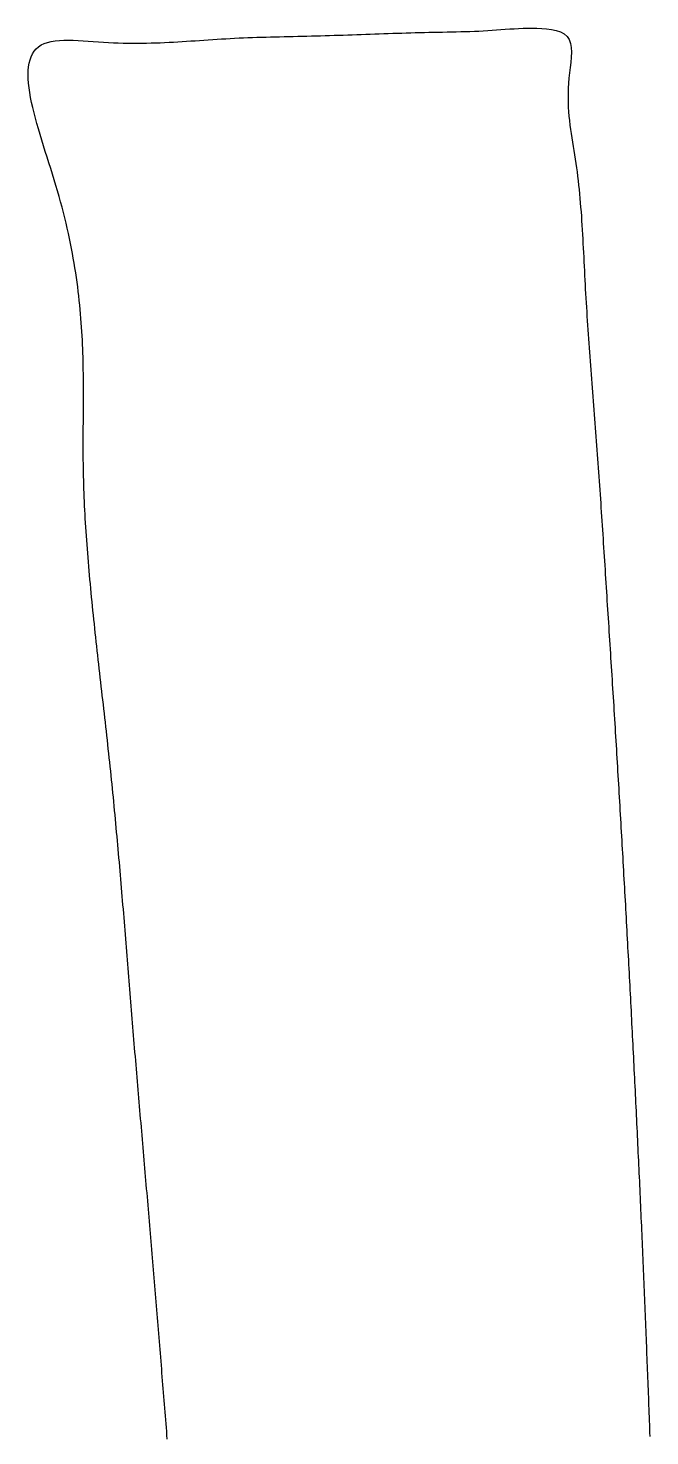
# Model space of a CAD drawing. Extents: x -49093 to 31248, y -90776 to -12497.
# Drawn here: x -30906 to -26824, y -21748 to -12497 of the extents above; entities that cross this region are included whole.
import ezdxf

# ---------------------------------------------------------------- set-up
doc = ezdxf.new("R2010")
doc.units = 0
doc.header["$MEASUREMENT"] = 0
doc.layers.get('0').update_dxf_attribs({"linetype": 'CONTINUOUS'})

msp = doc.modelspace()

# ---------------------------------------------------------------- linework, layer by layer
for p, q in [((-30754.1, -12584.8, 17025.3), (-30728.2, -12580.6, 17024.7)), ((-30728.2, -12580.6, 17024.7), (-30700.7, -12577.8, 17024.1)), ((-30700.7, -12577.8, 17024.1), (-30671.7, -12576.3, 17023.5)), ((-30671.7, -12576.3, 17023.5), (-30641.4, -12575.9, 17022.8)), ((-30641.4, -12575.9, 17022.8), (-30610.1, -12576.4, 17022.1)), ((-30610.1, -12576.4, 17022.1), (-30578, -12577.7, 17021.4)), ((-30578, -12577.7, 17021.4), (-30545.2, -12579.5, 17020.6)), ((-30545.2, -12579.5, 17020.6), (-30512, -12581.8, 17019.8)), ((-29865.5, -12583.3, 17005.2), (-29837, -12581.4, 17004.6)), ((-29837, -12581.4, 17004.6), (-29808.5, -12579.5, 17004)), ((-29808.5, -12579.5, 17004), (-29780, -12577.5, 17003.3)), ((-29780, -12577.5, 17003.3), (-29751.5, -12575.5, 17002.7)), ((-29751.5, -12575.5, 17002.7), (-29723, -12573.6, 17002.1)), ((-29723, -12573.6, 17002.1), (-29694.5, -12571.7, 17001.4)), ((-29694.5, -12571.7, 17001.4), (-29665.9, -12569.8, 17000.8)), ((-29665.9, -12569.8, 17000.8), (-29637.3, -12568, 17000.2)), ((-29637.3, -12568, 17000.2), (-29608.5, -12566.3, 16999.5)), ((-29608.5, -12566.3, 16999.5), (-29579.6, -12564.7, 16998.9)), ((-29579.6, -12564.7, 16998.9), (-29550.6, -12563.2, 16998.2)), ((-29550.6, -12563.2, 16998.2), (-29521.4, -12561.9, 16997.5)), ((-29521.4, -12561.9, 16997.5), (-29492.2, -12560.6, 16996.9)), ((-29492.2, -12560.6, 16996.9), (-29462.8, -12559.5, 16996.2)), ((-29462.8, -12559.5, 16996.2), (-29433.3, -12558.4, 16995.5)), ((-29433.3, -12558.4, 16995.5), (-29403.7, -12557.4, 16994.8)), ((-29403.7, -12557.4, 16994.8), (-29374, -12556.5, 16994.2)), ((-29374, -12556.5, 16994.2), (-29344.3, -12555.7, 16993.5)), ((-29344.3, -12555.7, 16993.5), (-29314.5, -12554.9, 16992.8)), ((-29314.5, -12554.9, 16992.8), (-29284.6, -12554.1, 16992.1)), ((-29284.6, -12554.1, 16992.1), (-29254.7, -12553.4, 16991.4)), ((-29254.7, -12553.4, 16991.4), (-29224.8, -12552.7, 16990.7)), ((-29224.8, -12552.7, 16990.7), (-29194.9, -12552, 16990)), ((-29194.9, -12552, 16990), (-29165, -12551.3, 16989.3)), ((-29165, -12551.3, 16989.3), (-29135.1, -12550.6, 16988.7)), ((-29135.1, -12550.6, 16988.7), (-29105.2, -12549.9, 16988)), ((-29105.2, -12549.9, 16988), (-29075.4, -12549.2, 16987.3)), ((-29075.4, -12549.2, 16987.3), (-29045.6, -12548.4, 16986.6)), ((-29045.6, -12548.4, 16986.6), (-29015.8, -12547.6, 16986)), ((-29015.8, -12547.6, 16986), (-28986, -12546.8, 16985.3)), ((-28986, -12546.8, 16985.3), (-28956.3, -12545.9, 16984.6)), ((-28956.3, -12545.9, 16984.6), (-28926.6, -12545, 16984)), ((-28926.6, -12545, 16984), (-28896.9, -12544.1, 16983.3)), ((-28896.9, -12544.1, 16983.3), (-28867.3, -12543.2, 16982.7)), ((-28867.3, -12543.2, 16982.7), (-28837.6, -12542.3, 16982)), ((-28837.6, -12542.3, 16982), (-28808, -12541.3, 16981.4)), ((-28808, -12541.3, 16981.4), (-28778.4, -12540.4, 16980.8)), ((-28778.4, -12540.4, 16980.8), (-28748.8, -12539.4, 16980.2)), ((-28748.8, -12539.4, 16980.2), (-28719.2, -12538.4, 16979.5)), ((-28719.2, -12538.4, 16979.5), (-28689.7, -12537.4, 16978.9)), ((-28689.7, -12537.4, 16978.9), (-28660.1, -12536.4, 16978.3)), ((-28660.1, -12536.4, 16978.3), (-28630.5, -12535.3, 16977.7)), ((-28630.5, -12535.3, 16977.7), (-28601, -12534.3, 16977.1)), ((-28601, -12534.3, 16977.1), (-28571.4, -12533.3, 16976.6)), ((-28571.4, -12533.3, 16976.6), (-28541.8, -12532.2, 16976)), ((-28541.8, -12532.2, 16976), (-28512.2, -12531.2, 16975.4)), ((-28512.2, -12531.2, 16975.4), (-28482.6, -12530.2, 16974.8)), ((-28482.6, -12530.2, 16974.8), (-28453, -12529.2, 16974.3)), ((-28453, -12529.2, 16974.3), (-28423.4, -12528.3, 16973.7)), ((-28423.4, -12528.3, 16973.7), (-28393.7, -12527.4, 16973.1)), ((-28393.7, -12527.4, 16973.1), (-28364, -12526.5, 16972.6)), ((-28364, -12526.5, 16972.6), (-28334.3, -12525.7, 16972)), ((-28334.3, -12525.7, 16972), (-28304.5, -12524.9, 16971.4)), ((-28304.5, -12524.9, 16971.4), (-28274.6, -12524.2, 16970.8)), ((-28274.6, -12524.2, 16970.8), (-28244.8, -12523.6, 16970.2)), ((-28244.8, -12523.6, 16970.2), (-28214.9, -12523.1, 16969.6)), ((-28214.9, -12523.1, 16969.6), (-28184.9, -12522.5, 16969)), ((-28184.9, -12522.5, 16969), (-28155, -12522, 16968.4)), ((-28155, -12522, 16968.4), (-28125.1, -12521.4, 16967.7)), ((-28125.1, -12521.4, 16967.7), (-28095.2, -12520.8, 16967.1)), ((-28095.2, -12520.8, 16967.1), (-28065.4, -12520.1, 16966.4)), ((-28065.4, -12520.1, 16966.4), (-28035.6, -12519.3, 16965.8)), ((-28035.6, -12519.3, 16965.8), (-28005.9, -12518.4, 16965.1)), ((-28005.9, -12518.4, 16965.1), (-27976.4, -12517.4, 16964.4)), ((-27976.4, -12517.4, 16964.4), (-27946.9, -12516.2, 16963.6)), ((-27946.9, -12516.2, 16963.6), (-27917.6, -12514.8, 16962.9)), ((-27917.6, -12514.8, 16962.9), (-27888.4, -12513.2, 16962.1)), ((-27888.4, -12513.2, 16962.1), (-27859.4, -12511.4, 16961.4)), ((-27859.4, -12511.4, 16961.4), (-27830.6, -12509.3, 16960.6)), ((-27830.6, -12509.3, 16960.6), (-27801.9, -12507.1, 16959.7)), ((-27801.9, -12507.1, 16959.7), (-27773.2, -12504.9, 16958.9)), ((-27773.2, -12504.9, 16958.9), (-27744.4, -12502.7, 16958)), ((-27744.4, -12502.7, 16958), (-27715.5, -12500.7, 16957.1)), ((-27715.5, -12500.7, 16957.1), (-27686.3, -12499.1, 16956.2)), ((-27686.3, -12499.1, 16956.2), (-27656.9, -12497.9, 16955.3)), ((-27656.9, -12497.9, 16955.3), (-27627.1, -12497.2, 16954.3)), ((-27627.1, -12497.2, 16954.3), (-27596.8, -12497.2, 16953.3)), ((-27596.8, -12497.2, 16953.3), (-27565.9, -12498, 16952.2)), ((-27565.9, -12498, 16952.2), (-27534.4, -12499.6, 16951.2)), ((-27534.4, -12499.6, 16951.2), (-27502.3, -12502.3, 16950.1)), ((-27502.3, -12502.3, 16950.1), (-27470, -12506.3, 16949)), ((-27470, -12506.3, 16949), (-27439, -12512.5, 16947.9)), ((-27439, -12512.5, 16947.9), (-27410.7, -12521.6, 16946.9)), ((-27410.7, -12521.6, 16946.9), (-27386.4, -12534.2, 16946.1)), ((-27386.4, -12534.2, 16946.1), (-27367.4, -12551.1, 16945.5)), ((-27367.4, -12551.1, 16945.5), (-27354, -12572.2, 16945.2)), ((-27354, -12572.2, 16945.2), (-27345.4, -12597.1, 16945)), ((-30886.2, -12684.8, 17026.9), (-30877, -12665.8, 17027)), ((-30877, -12665.8, 17027), (-30865.9, -12648.6, 17027)), ((-30865.9, -12648.6, 17027), (-30852.7, -12633.1, 17026.9)), ((-30852.7, -12633.1, 17026.9), (-30837.5, -12619.5, 17026.7)), ((-30837.5, -12619.5, 17026.7), (-30820, -12607.9, 17026.5)), ((-30820, -12607.9, 17026.5), (-30800.2, -12598.3, 17026.1)), ((-30800.2, -12598.3, 17026.1), (-30778.2, -12590.6, 17025.7)), ((-30778.2, -12590.6, 17025.7), (-30754.1, -12584.8, 17025.3)), ((-30512, -12581.8, 17019.8), (-30478.5, -12584.2, 17019)), ((-30478.5, -12584.2, 17019), (-30445, -12586.7, 17018.2)), ((-30445, -12586.7, 17018.2), (-30411.6, -12589, 17017.5)), ((-30411.6, -12589, 17017.5), (-30378.6, -12591, 17016.7)), ((-30378.6, -12591, 17016.7), (-30346, -12592.7, 17015.9)), ((-30346, -12592.7, 17015.9), (-30313.9, -12594, 17015.2)), ((-30313.9, -12594, 17015.2), (-30282.1, -12595, 17014.5)), ((-30282.1, -12595, 17014.5), (-30250.6, -12595.6, 17013.7)), ((-30250.6, -12595.6, 17013.7), (-30219.5, -12595.9, 17013)), ((-30219.5, -12595.9, 17013), (-30188.8, -12596, 17012.3)), ((-30188.8, -12596, 17012.3), (-30158.3, -12595.8, 17011.7)), ((-30158.3, -12595.8, 17011.7), (-30128.1, -12595.3, 17011)), ((-30128.1, -12595.3, 17011), (-30098.2, -12594.7, 17010.3)), ((-30098.2, -12594.7, 17010.3), (-30068.5, -12593.8, 17009.7)), ((-30068.5, -12593.8, 17009.7), (-30039, -12592.7, 17009)), ((-30039, -12592.7, 17009), (-30009.8, -12591.4, 17008.4)), ((-30009.8, -12591.4, 17008.4), (-29980.7, -12590, 17007.7)), ((-29980.7, -12590, 17007.7), (-29951.7, -12588.5, 17007.1)), ((-29951.7, -12588.5, 17007.1), (-29922.9, -12586.9, 17006.5)), ((-29922.9, -12586.9, 17006.5), (-29894.2, -12585.1, 17005.8)), ((-29894.2, -12585.1, 17005.8), (-29865.5, -12583.3, 17005.2)), ((-27345.4, -12597.1, 16945), (-27340.9, -12625.1, 16944.9)), ((-27339.7, -12655.7, 16945), (-27341, -12688.1, 16945.1)), ((-27340.9, -12625.1, 16944.9), (-27339.7, -12655.7, 16945)), ((-30905, -12776.3, 17025.9), (-30902.8, -12751.3, 17026.3)), ((-30902.8, -12751.3, 17026.3), (-30899, -12727.6, 17026.6)), ((-30899, -12727.6, 17026.6), (-30893.4, -12705.4, 17026.8)), ((-30893.4, -12705.4, 17026.8), (-30886.2, -12684.8, 17026.9)), ((-27348.1, -12756.5, 16945.4), (-27352.3, -12791.2, 16945.4)), ((-27344, -12721.9, 16945.3), (-27348.1, -12756.5, 16945.4)), ((-27341, -12688.1, 16945.1), (-27344, -12721.9, 16945.3)), ((-30905.7, -12802.8, 17025.5), (-30905, -12776.3, 17025.9)), ((-30905, -12830.4, 17025), (-30905.7, -12802.8, 17025.5)), ((-30902.9, -12859.3, 17024.5), (-30905, -12830.4, 17025)), ((-27358.6, -12858.9, 16945.3), (-27360.4, -12891.7, 16945)), ((-27355.9, -12825.4, 16945.4), (-27358.6, -12858.9, 16945.3)), ((-27352.3, -12791.2, 16945.4), (-27355.9, -12825.4, 16945.4)), ((-30899.6, -12889.3, 17023.9), (-30902.9, -12859.3, 17024.5)), ((-30895.1, -12920.2, 17023.2), (-30899.6, -12889.3, 17023.9)), ((-30889.5, -12952.2, 17022.4), (-30895.1, -12920.2, 17023.2)), ((-27361.3, -12923.8, 16944.7), (-27361.4, -12955.3, 16944.2)), ((-27360.4, -12891.7, 16945), (-27361.3, -12923.8, 16944.7)), ((-30882.9, -12985, 17021.6), (-30889.5, -12952.2, 17022.4)), ((-30875.4, -13018.6, 17020.7), (-30882.9, -12985, 17021.6)), ((-30867.1, -13053, 17019.8), (-30875.4, -13018.6, 17020.7)), ((-27361.4, -12955.3, 16944.2), (-27360.8, -12986.2, 16943.6)), ((-27360.8, -12986.2, 16943.6), (-27359.5, -13016.5, 16943)), ((-27359.5, -13016.5, 16943), (-27357.6, -13046.4, 16942.2)), ((-30858.1, -13088, 17018.8), (-30867.1, -13053, 17019.8)), ((-30848.4, -13123.5, 17017.7), (-30858.1, -13088, 17018.8)), ((-30838.1, -13159.6, 17016.6), (-30848.4, -13123.5, 17017.7)), ((-27357.6, -13046.4, 16942.2), (-27355.1, -13075.9, 16941.4)), ((-27355.1, -13075.9, 16941.4), (-27352.2, -13105, 16940.5)), ((-27352.2, -13105, 16940.5), (-27348.8, -13133.8, 16939.4)), ((-27348.8, -13133.8, 16939.4), (-27345.1, -13162.3, 16938.4)), ((-30827.4, -13196.1, 17015.4), (-30838.1, -13159.6, 17016.6)), ((-30816.3, -13232.9, 17014.2), (-30827.4, -13196.1, 17015.4)), ((-27345.1, -13162.3, 16938.4), (-27341.1, -13190.5, 16937.2)), ((-27341.1, -13190.5, 16937.2), (-27336.8, -13218.6, 16936)), ((-27336.8, -13218.6, 16936), (-27332.4, -13246.5, 16934.7)), ((-30804.8, -13270, 17012.9), (-30816.3, -13232.9, 17014.2)), ((-30793.2, -13307.3, 17011.6), (-30804.8, -13270, 17012.9)), ((-30781.4, -13344.7, 17010.2), (-30793.2, -13307.3, 17011.6)), ((-27332.4, -13246.5, 16934.7), (-27327.9, -13274.4, 16933.3)), ((-27327.9, -13274.4, 16933.3), (-27323.4, -13302.2, 16931.9)), ((-27323.4, -13302.2, 16931.9), (-27318.8, -13330, 16930.4)), ((-30769.6, -13382.1, 17008.7), (-30781.4, -13344.7, 17010.2)), ((-30757.8, -13419.5, 17007.2), (-30769.6, -13382.1, 17008.7)), ((-27318.8, -13330, 16930.4), (-27314.4, -13357.9, 16928.9)), ((-27314.4, -13357.9, 16928.9), (-27310.1, -13385.9, 16927.3)), ((-27310.1, -13385.9, 16927.3), (-27306.1, -13414.1, 16925.7)), ((-27306.1, -13414.1, 16925.7), (-27302.2, -13442.4, 16924)), ((-30746.2, -13456.7, 17005.7), (-30757.8, -13419.5, 17007.2)), ((-30734.8, -13493.8, 17004.1), (-30746.2, -13456.7, 17005.7)), ((-30723.7, -13530.6, 17002.5), (-30734.8, -13493.8, 17004.1)), ((-27302.2, -13442.4, 16924), (-27298.6, -13470.9, 16922.3)), ((-27298.6, -13470.9, 16922.3), (-27295.2, -13499.6, 16920.6)), ((-27295.2, -13499.6, 16920.6), (-27292, -13528.4, 16918.8)), ((-30713, -13567.1, 17000.8), (-30723.7, -13530.6, 17002.5)), ((-30702.7, -13603.1, 16999), (-30713, -13567.1, 17000.8)), ((-27292, -13528.4, 16918.8), (-27289, -13557.3, 16917)), ((-27289, -13557.3, 16917), (-27286.1, -13586.4, 16915.1)), ((-27286.1, -13586.4, 16915.1), (-27283.4, -13615.6, 16913.2)), ((-30692.8, -13638.9, 16997.2), (-30702.7, -13603.1, 16999)), ((-30683.3, -13674.2, 16995.4), (-30692.8, -13638.9, 16997.2)), ((-30674.3, -13709.2, 16993.5), (-30683.3, -13674.2, 16995.4)), ((-27283.4, -13615.6, 16913.2), (-27280.9, -13644.9, 16911.2)), ((-27280.9, -13644.9, 16911.2), (-27278.5, -13674.3, 16909.2)), ((-27278.5, -13674.3, 16909.2), (-27276.2, -13703.8, 16907.2)), ((-30665.6, -13743.9, 16991.6), (-30674.3, -13709.2, 16993.5)), ((-30657.3, -13778.2, 16989.6), (-30665.6, -13743.9, 16991.6)), ((-30649.4, -13812.2, 16987.6), (-30657.3, -13778.2, 16989.6)), ((-27276.2, -13703.8, 16907.2), (-27274.1, -13733.4, 16905.1)), ((-27274.1, -13733.4, 16905.1), (-27272.1, -13763, 16902.9)), ((-27272.1, -13763, 16902.9), (-27270.1, -13792.8, 16900.8)), ((-30641.8, -13845.9, 16985.6), (-30649.4, -13812.2, 16987.6)), ((-30634.7, -13879.2, 16983.4), (-30641.8, -13845.9, 16985.6)), ((-27270.1, -13792.8, 16900.8), (-27268.3, -13822.6, 16898.5)), ((-27268.3, -13822.6, 16898.5), (-27266.5, -13852.4, 16896.3)), ((-27266.5, -13852.4, 16896.3), (-27264.9, -13882.3, 16893.9)), ((-30627.8, -13912.2, 16981.3), (-30634.7, -13879.2, 16983.4)), ((-30621.3, -13945, 16979.1), (-30627.8, -13912.2, 16981.3)), ((-30615.1, -13977.4, 16976.8), (-30621.3, -13945, 16979.1)), ((-27264.9, -13882.3, 16893.9), (-27263.2, -13912.3, 16891.6)), ((-27263.2, -13912.3, 16891.6), (-27261.7, -13942.3, 16889.2)), ((-27261.7, -13942.3, 16889.2), (-27260.1, -13972.3, 16886.7)), ((-30609.3, -14009.6, 16974.5), (-30615.1, -13977.4, 16976.8)), ((-30603.8, -14041.4, 16972.2), (-30609.3, -14009.6, 16974.5)), ((-30598.5, -14073, 16969.8), (-30603.8, -14041.4, 16972.2)), ((-27260.1, -13972.3, 16886.7), (-27258.6, -14002.3, 16884.2)), ((-27258.6, -14002.3, 16884.2), (-27257.1, -14032.3, 16881.6)), ((-27257.1, -14032.3, 16881.6), (-27255.6, -14062.3, 16879)), ((-30593.6, -14104.4, 16967.4), (-30598.5, -14073, 16969.8)), ((-30589, -14135.5, 16964.9), (-30593.6, -14104.4, 16967.4)), ((-30584.6, -14166.3, 16962.4), (-30589, -14135.5, 16964.9)), ((-27255.6, -14062.3, 16879), (-27254.1, -14092.3, 16876.4)), ((-27254.1, -14092.3, 16876.4), (-27252.6, -14122.3, 16873.7)), ((-27252.6, -14122.3, 16873.7), (-27251.1, -14152.3, 16871)), ((-27251.1, -14152.3, 16871), (-27249.5, -14182.2, 16868.2)), ((-30580.6, -14196.9, 16959.8), (-30584.6, -14166.3, 16962.4)), ((-30576.8, -14227.2, 16957.1), (-30580.6, -14196.9, 16959.8)), ((-30573.2, -14257.4, 16954.5), (-30576.8, -14227.2, 16957.1)), ((-27249.5, -14182.2, 16868.2), (-27247.9, -14212.1, 16865.3)), ((-27247.9, -14212.1, 16865.3), (-27246.2, -14242, 16862.4)), ((-27246.2, -14242, 16862.4), (-27244.5, -14271.8, 16859.5)), ((-30569.9, -14287.3, 16951.8), (-30573.2, -14257.4, 16954.5)), ((-30566.8, -14317, 16949), (-30569.9, -14287.3, 16951.8)), ((-30564, -14346.4, 16946.2), (-30566.8, -14317, 16949)), ((-27244.5, -14271.8, 16859.5), (-27242.7, -14301.5, 16856.5)), ((-27242.7, -14301.5, 16856.5), (-27240.9, -14331.2, 16853.5)), ((-27240.9, -14331.2, 16853.5), (-27239, -14360.9, 16850.4)), ((-30561.4, -14375.7, 16943.3), (-30564, -14346.4, 16946.2)), ((-30559, -14404.8, 16940.4), (-30561.4, -14375.7, 16943.3)), ((-30556.8, -14433.7, 16937.5), (-30559, -14404.8, 16940.4)), ((-27239, -14360.9, 16850.4), (-27237.1, -14390.5, 16847.3)), ((-27237.1, -14390.5, 16847.3), (-27235.2, -14420.1, 16844.1)), ((-27235.2, -14420.1, 16844.1), (-27233.2, -14449.7, 16840.9)), ((-30554.8, -14462.5, 16934.5), (-30556.8, -14433.7, 16937.5)), ((-30552.9, -14491.1, 16931.4), (-30554.8, -14462.5, 16934.5)), ((-30551.3, -14519.5, 16928.3), (-30552.9, -14491.1, 16931.4)), ((-30549.9, -14547.7, 16925.2), (-30551.3, -14519.5, 16928.3)), ((-27233.2, -14449.7, 16840.9), (-27231.2, -14479.2, 16837.6)), ((-27231.2, -14479.2, 16837.6), (-27229.1, -14508.7, 16834.3)), ((-27229.1, -14508.7, 16834.3), (-27227, -14538.2, 16830.9)), ((-30548.6, -14575.8, 16922), (-30549.9, -14547.7, 16925.2)), ((-30547.4, -14603.8, 16918.7), (-30548.6, -14575.8, 16922)), ((-30546.4, -14631.6, 16915.4), (-30547.4, -14603.8, 16918.7)), ((-27227, -14538.2, 16830.9), (-27224.9, -14567.6, 16827.5)), ((-27224.9, -14567.6, 16827.5), (-27222.8, -14597, 16824.1)), ((-27222.8, -14597, 16824.1), (-27220.6, -14626.4, 16820.6)), ((-30545.5, -14659.3, 16912.1), (-30546.4, -14631.6, 16915.4)), ((-30544.8, -14686.9, 16908.7), (-30545.5, -14659.3, 16912.1)), ((-30544.2, -14714.4, 16905.3), (-30544.8, -14686.9, 16908.7)), ((-27220.6, -14626.4, 16820.6), (-27218.4, -14655.7, 16817)), ((-27218.4, -14655.7, 16817), (-27216.2, -14685, 16813.4)), ((-27216.2, -14685, 16813.4), (-27214, -14714.3, 16809.7)), ((-30543.7, -14741.8, 16901.8), (-30544.2, -14714.4, 16905.3)), ((-30543.3, -14769.1, 16898.3), (-30543.7, -14741.8, 16901.8)), ((-30543, -14796.3, 16894.7), (-30543.3, -14769.1, 16898.3)), ((-30542.8, -14823.4, 16891.1), (-30543, -14796.3, 16894.7)), ((-27214, -14714.3, 16809.7), (-27211.8, -14743.6, 16806)), ((-27211.8, -14743.6, 16806), (-27209.5, -14772.9, 16802.3)), ((-27209.5, -14772.9, 16802.3), (-27207.2, -14802.1, 16798.5)), ((-30542.6, -14850.5, 16887.5), (-30542.8, -14823.4, 16891.1)), ((-30542.6, -14877.5, 16883.7), (-30542.6, -14850.5, 16887.5)), ((-30542.6, -14904.4, 16880), (-30542.6, -14877.5, 16883.7)), ((-27207.2, -14802.1, 16798.5), (-27205, -14831.4, 16794.6)), ((-27205, -14831.4, 16794.6), (-27202.7, -14860.6, 16790.7)), ((-27202.7, -14860.6, 16790.7), (-27200.4, -14889.8, 16786.8)), ((-27200.4, -14889.8, 16786.8), (-27198.1, -14919, 16782.8)), ((-30543, -15011.7, 16864.5), (-30542.8, -14984.9, 16868.4)), ((-30542.8, -14984.9, 16868.4), (-30542.7, -14958.1, 16872.3)), ((-30542.7, -14958.1, 16872.3), (-30542.6, -14931.3, 16876.2)), ((-30542.6, -14931.3, 16876.2), (-30542.6, -14904.4, 16880)), ((-27198.1, -14919, 16782.8), (-27195.9, -14948.2, 16778.7)), ((-27195.9, -14948.2, 16778.7), (-27193.6, -14977.4, 16774.6)), ((-27193.6, -14977.4, 16774.6), (-27191.3, -15006.5, 16770.5)), ((-30543.5, -15091.9, 16852.3), (-30543.3, -15065.2, 16856.4)), ((-30543.3, -15065.2, 16856.4), (-30543.1, -15038.4, 16860.5)), ((-30543.1, -15038.4, 16860.5), (-30543, -15011.7, 16864.5)), ((-27191.3, -15006.5, 16770.5), (-27189, -15035.7, 16766.3)), ((-27189, -15035.7, 16766.3), (-27186.8, -15064.9, 16762.1)), ((-27186.8, -15064.9, 16762.1), (-27184.5, -15094, 16757.8)), ((-30544, -15172.1, 16839.8), (-30543.8, -15145.4, 16844)), ((-30543.8, -15145.4, 16844), (-30543.7, -15118.6, 16848.2)), ((-30543.7, -15118.6, 16848.2), (-30543.5, -15091.9, 16852.3)), ((-27184.5, -15094, 16757.8), (-27182.3, -15123.2, 16753.4)), ((-27182.3, -15123.2, 16753.4), (-27180.1, -15152.3, 16749)), ((-27180.1, -15152.3, 16749), (-27177.9, -15181.5, 16744.6)), ((-30544.1, -15198.9, 16835.5), (-30544, -15172.1, 16839.8)), ((-30544.1, -15225.7, 16831.2), (-30544.1, -15198.9, 16835.5)), ((-30544.1, -15252.6, 16826.8), (-30544.1, -15225.7, 16831.2)), ((-30544.1, -15279.5, 16822.3), (-30544.1, -15252.6, 16826.8)), ((-27177.9, -15181.5, 16744.6), (-27175.7, -15210.7, 16740.1)), ((-27175.7, -15210.7, 16740.1), (-27173.6, -15239.9, 16735.6)), ((-27173.6, -15239.9, 16735.6), (-27171.4, -15269, 16731)), ((-30544, -15306.4, 16817.9), (-30544.1, -15279.5, 16822.3)), ((-30543.8, -15333.4, 16813.3), (-30544, -15306.4, 16817.9)), ((-30543.5, -15360.5, 16808.8), (-30543.8, -15333.4, 16813.3)), ((-27171.4, -15269, 16731), (-27169.3, -15298.2, 16726.4)), ((-27169.3, -15298.2, 16726.4), (-27167.2, -15327.4, 16721.7)), ((-27167.2, -15327.4, 16721.7), (-27165.1, -15356.6, 16717)), ((-27165.1, -15356.6, 16717), (-27163.1, -15385.8, 16712.2)), ((-30543.1, -15387.7, 16804.2), (-30543.5, -15360.5, 16808.8)), ((-30542.7, -15414.9, 16799.5), (-30543.1, -15387.7, 16804.2)), ((-30542.1, -15442.2, 16794.8), (-30542.7, -15414.9, 16799.5)), ((-30541.4, -15469.7, 16790), (-30542.1, -15442.2, 16794.8)), ((-27163.1, -15385.8, 16712.2), (-27161, -15415, 16707.4)), ((-27161, -15415, 16707.4), (-27159, -15444.2, 16702.5)), ((-27159, -15444.2, 16702.5), (-27157, -15473.3, 16697.6)), ((-30540.6, -15497.2, 16785.2), (-30541.4, -15469.7, 16790)), ((-30539.7, -15524.8, 16780.3), (-30540.6, -15497.2, 16785.2)), ((-30538.7, -15552.5, 16775.4), (-30539.7, -15524.8, 16780.3)), ((-27157, -15473.3, 16697.6), (-27154.9, -15502.5, 16692.6)), ((-27154.9, -15502.5, 16692.6), (-27153, -15531.7, 16687.6)), ((-27153, -15531.7, 16687.6), (-27151, -15560.9, 16682.5)), ((-30537.6, -15580.2, 16770.5), (-30538.7, -15552.5, 16775.4)), ((-30536.4, -15608.1, 16765.5), (-30537.6, -15580.2, 16770.5)), ((-30535.1, -15636, 16760.4), (-30536.4, -15608.1, 16765.5)), ((-27151, -15560.9, 16682.5), (-27149, -15590.1, 16677.4)), ((-27149, -15590.1, 16677.4), (-27147.1, -15619.3, 16672.3)), ((-27147.1, -15619.3, 16672.3), (-27145.1, -15648.4, 16667.1)), ((-30533.7, -15664, 16755.3), (-30535.1, -15636, 16760.4)), ((-30532.2, -15692.1, 16750.2), (-30533.7, -15664, 16755.3)), ((-30530.6, -15720.2, 16745), (-30532.2, -15692.1, 16750.2)), ((-30528.9, -15748.5, 16739.7), (-30530.6, -15720.2, 16745)), ((-27145.1, -15648.4, 16667.1), (-27143.2, -15677.6, 16661.8)), ((-27143.2, -15677.6, 16661.8), (-27141.2, -15706.8, 16656.5)), ((-27141.2, -15706.8, 16656.5), (-27139.3, -15735.9, 16651.1)), ((-30527.2, -15776.8, 16734.4), (-30528.9, -15748.5, 16739.7)), ((-30525.3, -15805.1, 16729.1), (-30527.2, -15776.8, 16734.4)), ((-30523.4, -15833.5, 16723.7), (-30525.3, -15805.1, 16729.1)), ((-27139.3, -15735.9, 16651.1), (-27137.4, -15765.1, 16645.7)), ((-27137.4, -15765.1, 16645.7), (-27135.5, -15794.2, 16640.3)), ((-27135.5, -15794.2, 16640.3), (-27133.6, -15823.4, 16634.8)), ((-30521.4, -15862, 16718.3), (-30523.4, -15833.5, 16723.7)), ((-30519.3, -15890.6, 16712.8), (-30521.4, -15862, 16718.3)), ((-30517.2, -15919.2, 16707.2), (-30519.3, -15890.6, 16712.8)), ((-27133.6, -15823.4, 16634.8), (-27131.7, -15852.5, 16629.2)), ((-27131.7, -15852.5, 16629.2), (-27129.9, -15881.7, 16623.6)), ((-27129.9, -15881.7, 16623.6), (-27128, -15910.8, 16618)), ((-27128, -15910.8, 16618), (-27126.1, -15939.9, 16612.3)), ((-30515, -15947.8, 16701.7), (-30517.2, -15919.2, 16707.2)), ((-30512.7, -15976.6, 16696), (-30515, -15947.8, 16701.7)), ((-30510.3, -16005.3, 16690.4), (-30512.7, -15976.6, 16696)), ((-27126.1, -15939.9, 16612.3), (-27124.3, -15969, 16606.6)), ((-27124.3, -15969, 16606.6), (-27122.4, -15998.1, 16600.8)), ((-27122.4, -15998.1, 16600.8), (-27120.5, -16027.2, 16595)), ((-30507.9, -16034.2, 16684.6), (-30510.3, -16005.3, 16690.4)), ((-30505.4, -16063, 16678.9), (-30507.9, -16034.2, 16684.6)), ((-30502.8, -16092, 16673), (-30505.4, -16063, 16678.9)), ((-30500.2, -16120.9, 16667.2), (-30502.8, -16092, 16673)), ((-27120.5, -16027.2, 16595), (-27118.7, -16056.2, 16589.1)), ((-27118.7, -16056.2, 16589.1), (-27116.8, -16085.3, 16583.2)), ((-27116.8, -16085.3, 16583.2), (-27115, -16114.4, 16577.2)), ((-30497.6, -16149.9, 16661.3), (-30500.2, -16120.9, 16667.2)), ((-30494.8, -16179, 16655.3), (-30497.6, -16149.9, 16661.3)), ((-30492.1, -16208, 16649.3), (-30494.8, -16179, 16655.3)), ((-27115, -16114.4, 16577.2), (-27113.1, -16143.4, 16571.2)), ((-27113.1, -16143.4, 16571.2), (-27111.2, -16172.4, 16565.1)), ((-27111.2, -16172.4, 16565.1), (-27109.4, -16201.4, 16559)), ((-30489.2, -16237.2, 16643.2), (-30492.1, -16208, 16649.3)), ((-30486.4, -16266.3, 16637.1), (-30489.2, -16237.2, 16643.2)), ((-30483.4, -16295.5, 16631), (-30486.4, -16266.3, 16637.1)), ((-27109.4, -16201.4, 16559), (-27107.5, -16230.4, 16552.8)), ((-27107.5, -16230.4, 16552.8), (-27105.7, -16259.4, 16546.6)), ((-27105.7, -16259.4, 16546.6), (-27103.8, -16288.4, 16540.3)), ((-30480.5, -16324.7, 16624.8), (-30483.4, -16295.5, 16631)), ((-30477.5, -16354, 16618.5), (-30480.5, -16324.7, 16624.8)), ((-30474.4, -16383.2, 16612.2), (-30477.5, -16354, 16618.5)), ((-27103.8, -16288.4, 16540.3), (-27102, -16317.3, 16534)), ((-27102, -16317.3, 16534), (-27100.1, -16346.3, 16527.7)), ((-27100.1, -16346.3, 16527.7), (-27098.3, -16375.2, 16521.3)), ((-30471.4, -16412.5, 16605.9), (-30474.4, -16383.2, 16612.2)), ((-30468.2, -16441.8, 16599.5), (-30471.4, -16412.5, 16605.9)), ((-30465.1, -16471.2, 16593), (-30468.2, -16441.8, 16599.5)), ((-27098.3, -16375.2, 16521.3), (-27096.4, -16404.1, 16514.8)), ((-27096.4, -16404.1, 16514.8), (-27094.6, -16433.1, 16508.3)), ((-27094.6, -16433.1, 16508.3), (-27092.7, -16462, 16501.8)), ((-27092.7, -16462, 16501.8), (-27090.9, -16490.8, 16495.2)), ((-30461.9, -16500.5, 16586.6), (-30465.1, -16471.2, 16593)), ((-30458.7, -16529.9, 16580), (-30461.9, -16500.5, 16586.6)), ((-30455.5, -16559.3, 16573.4), (-30458.7, -16529.9, 16580)), ((-30452.2, -16588.7, 16566.8), (-30455.5, -16559.3, 16573.4)), ((-27090.9, -16490.8, 16495.2), (-27089, -16519.7, 16488.6)), ((-27089, -16519.7, 16488.6), (-27087.2, -16548.6, 16481.9)), ((-27087.2, -16548.6, 16481.9), (-27085.4, -16577.4, 16475.2)), ((-30449, -16618.1, 16560.1), (-30452.2, -16588.7, 16566.8)), ((-30445.7, -16647.5, 16553.4), (-30449, -16618.1, 16560.1)), ((-30442.4, -16676.9, 16546.6), (-30445.7, -16647.5, 16553.4)), ((-27085.4, -16577.4, 16475.2), (-27083.5, -16606.3, 16468.4)), ((-27083.5, -16606.3, 16468.4), (-27081.7, -16635.1, 16461.6)), ((-27081.7, -16635.1, 16461.6), (-27079.9, -16663.9, 16454.7)), ((-30439.1, -16706.3, 16539.8), (-30442.4, -16676.9, 16546.6)), ((-30435.7, -16735.7, 16532.9), (-30439.1, -16706.3, 16539.8)), ((-30432.4, -16765.2, 16526), (-30435.7, -16735.7, 16532.9)), ((-27079.9, -16663.9, 16454.7), (-27078.1, -16692.7, 16447.8)), ((-27078.1, -16692.7, 16447.8), (-27076.2, -16721.5, 16440.8)), ((-27076.2, -16721.5, 16440.8), (-27074.4, -16750.3, 16433.8)), ((-30429, -16794.6, 16519), (-30432.4, -16765.2, 16526)), ((-30425.7, -16824, 16512), (-30429, -16794.6, 16519)), ((-30422.3, -16853.4, 16505), (-30425.7, -16824, 16512)), ((-27074.4, -16750.3, 16433.8), (-27072.6, -16779, 16426.7)), ((-27072.6, -16779, 16426.7), (-27070.8, -16807.8, 16419.6)), ((-27070.8, -16807.8, 16419.6), (-27069, -16836.5, 16412.5)), ((-27069, -16836.5, 16412.5), (-27067.2, -16865.3, 16405.3)), ((-30419, -16882.8, 16497.9), (-30422.3, -16853.4, 16505)), ((-30415.6, -16912.2, 16490.7), (-30419, -16882.8, 16497.9)), ((-30412.3, -16941.5, 16483.5), (-30415.6, -16912.2, 16490.7)), ((-27067.2, -16865.3, 16405.3), (-27065.4, -16894, 16398)), ((-27065.4, -16894, 16398), (-27063.6, -16922.7, 16390.7)), ((-27063.6, -16922.7, 16390.7), (-27061.8, -16951.4, 16383.4)), ((-30408.9, -16970.9, 16476.2), (-30412.3, -16941.5, 16483.5)), ((-30405.6, -17000.2, 16469), (-30408.9, -16970.9, 16476.2)), ((-30402.3, -17029.6, 16461.6), (-30405.6, -17000.2, 16469)), ((-27061.8, -16951.4, 16383.4), (-27060, -16980.1, 16376)), ((-27060, -16980.1, 16376), (-27058.3, -17008.8, 16368.5)), ((-27058.3, -17008.8, 16368.5), (-27056.5, -17037.4, 16361)), ((-30398.9, -17058.9, 16454.2), (-30402.3, -17029.6, 16461.6)), ((-30395.7, -17088.1, 16446.8), (-30398.9, -17058.9, 16454.2)), ((-30392.4, -17117.4, 16439.3), (-30395.7, -17088.1, 16446.8)), ((-27056.5, -17037.4, 16361), (-27054.7, -17066.1, 16353.5)), ((-27054.7, -17066.1, 16353.5), (-27052.9, -17094.7, 16345.9)), ((-27052.9, -17094.7, 16345.9), (-27051.2, -17123.4, 16338.3)), ((-30389.1, -17146.6, 16431.7), (-30392.4, -17117.4, 16439.3)), ((-30385.9, -17175.8, 16424.2), (-30389.1, -17146.6, 16431.7)), ((-30382.7, -17205, 16416.5), (-30385.9, -17175.8, 16424.2)), ((-30379.5, -17234.1, 16408.8), (-30382.7, -17205, 16416.5)), ((-27051.2, -17123.4, 16338.3), (-27049.4, -17152, 16330.6)), ((-27049.4, -17152, 16330.6), (-27047.7, -17180.6, 16322.9)), ((-27047.7, -17180.6, 16322.9), (-27046, -17209.2, 16315.1)), ((-30376.3, -17263.2, 16401.1), (-30379.5, -17234.1, 16408.8)), ((-30373.2, -17292.2, 16393.3), (-30376.3, -17263.2, 16401.1)), ((-30370.1, -17321.2, 16385.5), (-30373.2, -17292.2, 16393.3)), ((-27046, -17209.2, 16315.1), (-27044.2, -17237.8, 16307.3)), ((-27044.2, -17237.8, 16307.3), (-27042.5, -17266.3, 16299.4)), ((-27042.5, -17266.3, 16299.4), (-27040.8, -17294.9, 16291.5)), ((-27040.8, -17294.9, 16291.5), (-27039, -17323.4, 16283.6)), ((-30367, -17350.2, 16377.7), (-30370.1, -17321.2, 16385.5)), ((-30364, -17379.1, 16369.7), (-30367, -17350.2, 16377.7)), ((-30361, -17408, 16361.8), (-30364, -17379.1, 16369.7)), ((-27039, -17323.4, 16283.6), (-27037.3, -17352, 16275.6)), ((-27037.3, -17352, 16275.6), (-27035.6, -17380.5, 16267.5)), ((-27035.6, -17380.5, 16267.5), (-27033.9, -17409, 16259.4)), ((-30358.1, -17436.9, 16353.8), (-30361, -17408, 16361.8)), ((-30355.1, -17465.7, 16345.7), (-30358.1, -17436.9, 16353.8)), ((-30352.2, -17494.5, 16337.6), (-30355.1, -17465.7, 16345.7)), ((-27033.9, -17409, 16259.4), (-27032.2, -17437.5, 16251.3)), ((-27032.2, -17437.5, 16251.3), (-27030.5, -17466, 16243.1)), ((-27030.5, -17466, 16243.1), (-27028.9, -17494.4, 16234.8)), ((-30349.4, -17523.2, 16329.4), (-30352.2, -17494.5, 16337.6)), ((-30346.5, -17551.9, 16321.2), (-30349.4, -17523.2, 16329.4)), ((-30343.7, -17580.6, 16313), (-30346.5, -17551.9, 16321.2)), ((-27028.9, -17494.4, 16234.8), (-27027.2, -17522.9, 16226.6)), ((-27027.2, -17522.9, 16226.6), (-27025.5, -17551.4, 16218.2)), ((-27025.5, -17551.4, 16218.2), (-27023.8, -17579.8, 16209.8)), ((-30341, -17609.2, 16304.7), (-30343.7, -17580.6, 16313)), ((-30338.2, -17637.8, 16296.4), (-30341, -17609.2, 16304.7)), ((-30335.5, -17666.3, 16288), (-30338.2, -17637.8, 16296.4)), ((-30332.8, -17694.9, 16279.5), (-30335.5, -17666.3, 16288)), ((-27023.8, -17579.8, 16209.8), (-27022.2, -17608.2, 16201.4)), ((-27022.2, -17608.2, 16201.4), (-27020.5, -17636.6, 16192.9)), ((-27020.5, -17636.6, 16192.9), (-27018.8, -17665, 16184.4)), ((-27018.8, -17665, 16184.4), (-27017.2, -17693.4, 16175.9)), ((-30330.1, -17723.3, 16271.1), (-30332.8, -17694.9, 16279.5)), ((-30327.5, -17751.8, 16262.5), (-30330.1, -17723.3, 16271.1)), ((-30324.8, -17780.2, 16254), (-30327.5, -17751.8, 16262.5)), ((-27017.2, -17693.4, 16175.9), (-27015.5, -17721.8, 16167.2)), ((-27015.5, -17721.8, 16167.2), (-27013.9, -17750.1, 16158.6)), ((-27013.9, -17750.1, 16158.6), (-27012.3, -17778.5, 16149.9)), ((-30322.2, -17808.6, 16245.3), (-30324.8, -17780.2, 16254)), ((-30319.7, -17837, 16236.7), (-30322.2, -17808.6, 16245.3)), ((-30317.1, -17865.3, 16228), (-30319.7, -17837, 16236.7)), ((-27012.3, -17778.5, 16149.9), (-27010.6, -17806.8, 16141.1)), ((-27010.6, -17806.8, 16141.1), (-27009, -17835.1, 16132.3)), ((-27009, -17835.1, 16132.3), (-27007.4, -17863.4, 16123.5)), ((-30314.6, -17893.6, 16219.2), (-30317.1, -17865.3, 16228)), ((-30312.1, -17921.9, 16210.4), (-30314.6, -17893.6, 16219.2)), ((-30309.6, -17950.1, 16201.5), (-30312.1, -17921.9, 16210.4)), ((-27007.4, -17863.4, 16123.5), (-27005.8, -17891.7, 16114.6)), ((-27005.8, -17891.7, 16114.6), (-27004.2, -17919.9, 16105.6)), ((-27004.2, -17919.9, 16105.6), (-27002.6, -17948.2, 16096.6)), ((-30307.1, -17978.3, 16192.6), (-30309.6, -17950.1, 16201.5)), ((-30304.7, -18006.5, 16183.7), (-30307.1, -17978.3, 16192.6)), ((-30302.2, -18034.6, 16174.7), (-30304.7, -18006.5, 16183.7)), ((-30299.8, -18062.7, 16165.7), (-30302.2, -18034.6, 16174.7)), ((-27002.6, -17948.2, 16096.6), (-27001, -17976.4, 16087.6)), ((-27001, -17976.4, 16087.6), (-26999.4, -18004.7, 16078.5)), ((-26999.4, -18004.7, 16078.5), (-26997.8, -18032.9, 16069.4)), ((-26997.8, -18032.9, 16069.4), (-26996.2, -18061.1, 16060.2)), ((-30297.4, -18090.8, 16156.6), (-30299.8, -18062.7, 16165.7)), ((-30295, -18118.9, 16147.4), (-30297.4, -18090.8, 16156.6)), ((-30292.6, -18147, 16138.3), (-30295, -18118.9, 16147.4)), ((-26996.2, -18061.1, 16060.2), (-26994.6, -18089.3, 16051)), ((-26994.6, -18089.3, 16051), (-26993, -18117.4, 16041.8)), ((-26993, -18117.4, 16041.8), (-26991.5, -18145.6, 16032.4)), ((-30290.3, -18175, 16129.1), (-30292.6, -18147, 16138.3)), ((-30287.9, -18203, 16119.8), (-30290.3, -18175, 16129.1)), ((-30285.6, -18230.9, 16110.5), (-30287.9, -18203, 16119.8)), ((-26991.5, -18145.6, 16032.4), (-26989.9, -18173.7, 16023.1)), ((-26989.9, -18173.7, 16023.1), (-26988.4, -18201.9, 16013.7)), ((-26988.4, -18201.9, 16013.7), (-26986.8, -18230, 16004.2)), ((-30283.3, -18258.9, 16101.1), (-30285.6, -18230.9, 16110.5)), ((-30281, -18286.8, 16091.7), (-30283.3, -18258.9, 16101.1)), ((-30278.7, -18314.7, 16082.3), (-30281, -18286.8, 16091.7)), ((-30276.4, -18342.6, 16072.8), (-30278.7, -18314.7, 16082.3)), ((-26986.8, -18230, 16004.2), (-26985.2, -18258.1, 15994.7)), ((-26985.2, -18258.1, 15994.7), (-26983.7, -18286.2, 15985.2)), ((-26983.7, -18286.2, 15985.2), (-26982.2, -18314.2, 15975.6)), ((-26982.2, -18314.2, 15975.6), (-26980.6, -18342.3, 15966)), ((-30274.1, -18370.5, 16063.2), (-30276.4, -18342.6, 16072.8)), ((-30271.9, -18398.3, 16053.6), (-30274.1, -18370.5, 16063.2)), ((-30269.6, -18426.1, 16044), (-30271.9, -18398.3, 16053.6)), ((-26980.6, -18342.3, 15966), (-26979.1, -18370.3, 15956.3)), ((-26979.1, -18370.3, 15956.3), (-26977.6, -18398.3, 15946.6)), ((-26977.6, -18398.3, 15946.6), (-26976, -18426.3, 15936.8)), ((-30267.4, -18453.9, 16034.3), (-30269.6, -18426.1, 16044)), ((-30265.1, -18481.7, 16024.6), (-30267.4, -18453.9, 16034.3)), ((-30262.9, -18509.5, 16014.8), (-30265.1, -18481.7, 16024.6)), ((-26976, -18426.3, 15936.8), (-26974.5, -18454.3, 15927)), ((-26974.5, -18454.3, 15927), (-26973, -18482.3, 15917.1)), ((-26973, -18482.3, 15917.1), (-26971.5, -18510.3, 15907.2)), ((-30260.6, -18537.2, 16005), (-30262.9, -18509.5, 16014.8)), ((-30258.4, -18565, 15995.2), (-30260.6, -18537.2, 16005)), ((-30256.2, -18592.7, 15985.3), (-30258.4, -18565, 15995.2)), ((-30253.9, -18620.4, 15975.3), (-30256.2, -18592.7, 15985.3)), ((-26971.5, -18510.3, 15907.2), (-26970, -18538.2, 15897.2)), ((-26970, -18538.2, 15897.2), (-26968.5, -18566.1, 15887.2)), ((-26968.5, -18566.1, 15887.2), (-26967, -18594, 15877.2)), ((-26967, -18594, 15877.2), (-26965.5, -18621.9, 15867.1)), ((-30251.7, -18648.1, 15965.3), (-30253.9, -18620.4, 15975.3)), ((-30249.5, -18675.8, 15955.3), (-30251.7, -18648.1, 15965.3)), ((-30247.3, -18703.4, 15945.2), (-30249.5, -18675.8, 15955.3)), ((-26965.5, -18621.9, 15867.1), (-26964, -18649.8, 15856.9)), ((-26964, -18649.8, 15856.9), (-26962.5, -18677.6, 15846.8)), ((-26962.5, -18677.6, 15846.8), (-26961.1, -18705.5, 15836.5)), ((-30245.1, -18731.1, 15935.1), (-30247.3, -18703.4, 15945.2)), ((-30242.8, -18758.7, 15924.9), (-30245.1, -18731.1, 15935.1)), ((-30240.6, -18786.3, 15914.7), (-30242.8, -18758.7, 15924.9)), ((-26961.1, -18705.5, 15836.5), (-26959.6, -18733.3, 15826.3)), ((-26959.6, -18733.3, 15826.3), (-26958.1, -18761.1, 15815.9)), ((-26958.1, -18761.1, 15815.9), (-26956.7, -18788.9, 15805.6)), ((-30238.4, -18813.9, 15904.4), (-30240.6, -18786.3, 15914.7)), ((-30236.2, -18841.5, 15894.1), (-30238.4, -18813.9, 15904.4)), ((-30233.9, -18869.1, 15883.7), (-30236.2, -18841.5, 15894.1)), ((-30231.7, -18896.7, 15873.3), (-30233.9, -18869.1, 15883.7)), ((-26956.7, -18788.9, 15805.6), (-26955.2, -18816.7, 15795.1)), ((-26955.2, -18816.7, 15795.1), (-26953.7, -18844.4, 15784.7)), ((-26953.7, -18844.4, 15784.7), (-26952.3, -18872.2, 15774.2)), ((-26952.3, -18872.2, 15774.2), (-26950.9, -18899.9, 15763.6)), ((-30229.5, -18924.2, 15862.9), (-30231.7, -18896.7, 15873.3)), ((-30227.2, -18951.8, 15852.4), (-30229.5, -18924.2, 15862.9)), ((-30225, -18979.3, 15841.9), (-30227.2, -18951.8, 15852.4)), ((-26950.9, -18899.9, 15763.6), (-26949.4, -18927.6, 15753)), ((-26949.4, -18927.6, 15753), (-26948, -18955.3, 15742.4)), ((-26948, -18955.3, 15742.4), (-26946.5, -18983, 15731.7)), ((-30222.7, -19006.9, 15831.3), (-30225, -18979.3, 15841.9)), ((-30220.4, -19034.4, 15820.7), (-30222.7, -19006.9, 15831.3)), ((-30218.2, -19061.9, 15810), (-30220.4, -19034.4, 15820.7)), ((-26946.5, -18983, 15731.7), (-26945.1, -19010.6, 15721)), ((-26945.1, -19010.6, 15721), (-26943.7, -19038.3, 15710.2)), ((-26943.7, -19038.3, 15710.2), (-26942.3, -19065.9, 15699.4)), ((-30215.9, -19089.4, 15799.3), (-30218.2, -19061.9, 15810)), ((-30213.6, -19116.9, 15788.6), (-30215.9, -19089.4, 15799.3)), ((-30211.3, -19144.4, 15777.8), (-30213.6, -19116.9, 15788.6)), ((-30209, -19171.9, 15766.9), (-30211.3, -19144.4, 15777.8)), ((-26942.3, -19065.9, 15699.4), (-26940.9, -19093.5, 15688.5)), ((-26940.9, -19093.5, 15688.5), (-26939.5, -19121.1, 15677.6)), ((-26939.5, -19121.1, 15677.6), (-26938.1, -19148.6, 15666.6)), ((-26938.1, -19148.6, 15666.6), (-26936.7, -19176.2, 15655.6)), ((-30206.7, -19199.4, 15756), (-30209, -19171.9, 15766.9)), ((-30204.5, -19226.8, 15745.1), (-30206.7, -19199.4, 15756)), ((-30202.2, -19254.3, 15734.1), (-30204.5, -19226.8, 15745.1)), ((-26936.7, -19176.2, 15655.6), (-26935.3, -19203.7, 15644.6)), ((-26935.3, -19203.7, 15644.6), (-26933.9, -19231.2, 15633.5)), ((-26933.9, -19231.2, 15633.5), (-26932.5, -19258.7, 15622.3)), ((-30199.8, -19281.7, 15723.1), (-30202.2, -19254.3, 15734.1)), ((-30197.5, -19309.1, 15712), (-30199.8, -19281.7, 15723.1)), ((-30195.2, -19336.5, 15700.9), (-30197.5, -19309.1, 15712)), ((-26932.5, -19258.7, 15622.3), (-26931.1, -19286.2, 15611.1)), ((-26931.1, -19286.2, 15611.1), (-26929.8, -19313.7, 15599.9)), ((-26929.8, -19313.7, 15599.9), (-26928.4, -19341.1, 15588.6)), ((-30192.9, -19363.9, 15689.8), (-30195.2, -19336.5, 15700.9)), ((-30190.6, -19391.3, 15678.6), (-30192.9, -19363.9, 15689.8)), ((-30188.3, -19418.7, 15667.3), (-30190.6, -19391.3, 15678.6)), ((-30186, -19446, 15656), (-30188.3, -19418.7, 15667.3)), ((-26928.4, -19341.1, 15588.6), (-26927, -19368.5, 15577.3)), ((-26927, -19368.5, 15577.3), (-26925.7, -19395.9, 15565.9)), ((-26925.7, -19395.9, 15565.9), (-26924.3, -19423.3, 15554.5)), ((-26924.3, -19423.3, 15554.5), (-26923, -19450.7, 15543.1)), ((-30183.6, -19473.4, 15644.7), (-30186, -19446, 15656)), ((-30181.3, -19500.7, 15633.3), (-30183.6, -19473.4, 15644.7)), ((-30179, -19528, 15621.8), (-30181.3, -19500.7, 15633.3)), ((-26923, -19450.7, 15543.1), (-26921.6, -19478, 15531.6)), ((-26921.6, -19478, 15531.6), (-26920.3, -19505.4, 15520)), ((-26920.3, -19505.4, 15520), (-26918.9, -19532.7, 15508.4)), ((-30176.7, -19555.3, 15610.4), (-30179, -19528, 15621.8)), ((-30174.3, -19582.6, 15598.8), (-30176.7, -19555.3, 15610.4)), ((-30172, -19609.8, 15587.2), (-30174.3, -19582.6, 15598.8)), ((-30169.7, -19637.1, 15575.6), (-30172, -19609.8, 15587.2)), ((-26918.9, -19532.7, 15508.4), (-26917.6, -19560, 15496.8)), ((-26917.6, -19560, 15496.8), (-26916.3, -19587.2, 15485.1)), ((-26916.3, -19587.2, 15485.1), (-26915, -19614.5, 15473.4)), ((-30167.3, -19664.3, 15564), (-30169.7, -19637.1, 15575.6)), ((-30165, -19691.5, 15552.2), (-30167.3, -19664.3, 15564)), ((-30162.7, -19718.7, 15540.5), (-30165, -19691.5, 15552.2)), ((-26915, -19614.5, 15473.4), (-26913.7, -19641.7, 15461.6)), ((-26913.7, -19641.7, 15461.6), (-26912.3, -19668.9, 15449.8)), ((-26912.3, -19668.9, 15449.8), (-26911, -19696.1, 15438)), ((-26911, -19696.1, 15438), (-26909.7, -19723.3, 15426.1)), ((-30160.4, -19745.9, 15528.7), (-30162.7, -19718.7, 15540.5)), ((-30158, -19773, 15516.8), (-30160.4, -19745.9, 15528.7)), ((-30155.7, -19800.2, 15504.9), (-30158, -19773, 15516.8)), ((-26909.7, -19723.3, 15426.1), (-26908.5, -19750.4, 15414.1)), ((-26908.5, -19750.4, 15414.1), (-26907.2, -19777.6, 15402.1)), ((-26907.2, -19777.6, 15402.1), (-26905.9, -19804.7, 15390.1)), ((-30153.4, -19827.3, 15493), (-30155.7, -19800.2, 15504.9)), ((-30151, -19854.4, 15481), (-30153.4, -19827.3, 15493)), ((-30148.7, -19881.5, 15468.9), (-30151, -19854.4, 15481)), ((-30146.4, -19908.5, 15456.8), (-30148.7, -19881.5, 15468.9)), ((-26905.9, -19804.7, 15390.1), (-26904.6, -19831.8, 15378)), ((-26904.6, -19831.8, 15378), (-26903.3, -19858.9, 15365.9)), ((-26903.3, -19858.9, 15365.9), (-26902.1, -19885.9, 15353.7)), ((-26902.1, -19885.9, 15353.7), (-26900.8, -19913, 15341.5)), ((-30144.1, -19935.6, 15444.7), (-30146.4, -19908.5, 15456.8)), ((-30141.8, -19962.6, 15432.5), (-30144.1, -19935.6, 15444.7)), ((-30139.4, -19989.6, 15420.2), (-30141.8, -19962.6, 15432.5)), ((-26900.8, -19913, 15341.5), (-26899.5, -19940, 15329.2)), ((-26899.5, -19940, 15329.2), (-26898.3, -19967, 15316.9)), ((-26898.3, -19967, 15316.9), (-26897, -19994, 15304.6)), ((-30137.1, -20016.6, 15408), (-30139.4, -19989.6, 15420.2)), ((-30134.8, -20043.5, 15395.6), (-30137.1, -20016.6, 15408)), ((-30132.5, -20070.5, 15383.2), (-30134.8, -20043.5, 15395.6)), ((-30130.2, -20097.4, 15370.8), (-30132.5, -20070.5, 15383.2)), ((-26897, -19994, 15304.6), (-26895.8, -20020.9, 15292.2)), ((-26895.8, -20020.9, 15292.2), (-26894.6, -20047.9, 15279.8)), ((-26894.6, -20047.9, 15279.8), (-26893.3, -20074.8, 15267.3)), ((-26893.3, -20074.8, 15267.3), (-26892.1, -20101.7, 15254.8)), ((-30127.9, -20124.3, 15358.3), (-30130.2, -20097.4, 15370.8)), ((-30125.6, -20151.1, 15345.8), (-30127.9, -20124.3, 15358.3)), ((-30123.3, -20178, 15333.2), (-30125.6, -20151.1, 15345.8)), ((-26892.1, -20101.7, 15254.8), (-26890.9, -20128.5, 15242.2)), ((-26890.9, -20128.5, 15242.2), (-26889.7, -20155.4, 15229.6)), ((-26889.7, -20155.4, 15229.6), (-26888.5, -20182.2, 15217)), ((-30121, -20204.8, 15320.6), (-30123.3, -20178, 15333.2)), ((-30118.7, -20231.6, 15307.9), (-30121, -20204.8, 15320.6)), ((-30116.4, -20258.4, 15295.2), (-30118.7, -20231.6, 15307.9)), ((-30114.2, -20285.1, 15282.4), (-30116.4, -20258.4, 15295.2)), ((-26888.5, -20182.2, 15217), (-26887.3, -20209, 15204.3)), ((-26887.3, -20209, 15204.3), (-26886.1, -20235.8, 15191.5)), ((-26886.1, -20235.8, 15191.5), (-26884.9, -20262.6, 15178.7)), ((-30111.9, -20311.8, 15269.6), (-30114.2, -20285.1, 15282.4)), ((-30109.6, -20338.5, 15256.8), (-30111.9, -20311.8, 15269.6)), ((-30107.4, -20365.2, 15243.8), (-30109.6, -20338.5, 15256.8)), ((-26884.9, -20262.6, 15178.7), (-26883.7, -20289.4, 15165.9)), ((-26883.7, -20289.4, 15165.9), (-26882.5, -20316.1, 15153)), ((-26882.5, -20316.1, 15153), (-26881.3, -20342.8, 15140.1)), ((-26881.3, -20342.8, 15140.1), (-26880.2, -20369.5, 15127.2)), ((-30105.1, -20391.9, 15230.9), (-30107.4, -20365.2, 15243.8)), ((-30102.8, -20418.5, 15217.9), (-30105.1, -20391.9, 15230.9)), ((-30100.6, -20445.1, 15204.8), (-30102.8, -20418.5, 15217.9)), ((-26880.2, -20369.5, 15127.2), (-26879, -20396.1, 15114.1)), ((-26879, -20396.1, 15114.1), (-26877.8, -20422.8, 15101.1)), ((-26877.8, -20422.8, 15101.1), (-26876.7, -20449.4, 15088)), ((-30098.4, -20471.7, 15191.7), (-30100.6, -20445.1, 15204.8)), ((-30096.1, -20498.2, 15178.5), (-30098.4, -20471.7, 15191.7)), ((-30093.9, -20524.7, 15165.3), (-30096.1, -20498.2, 15178.5)), ((-30091.7, -20551.2, 15152.1), (-30093.9, -20524.7, 15165.3)), ((-26876.7, -20449.4, 15088), (-26875.5, -20476, 15074.9)), ((-26875.5, -20476, 15074.9), (-26874.4, -20502.6, 15061.7)), ((-26874.4, -20502.6, 15061.7), (-26873.3, -20529.1, 15048.5)), ((-26873.3, -20529.1, 15048.5), (-26872.1, -20555.7, 15035.2)), ((-30089.4, -20577.7, 15138.8), (-30091.7, -20551.2, 15152.1)), ((-30087.2, -20604.1, 15125.4), (-30089.4, -20577.7, 15138.8)), ((-30085, -20630.6, 15112), (-30087.2, -20604.1, 15125.4)), ((-26872.1, -20555.7, 15035.2), (-26871, -20582.2, 15021.9)), ((-26871, -20582.2, 15021.9), (-26869.9, -20608.7, 15008.6)), ((-26869.9, -20608.7, 15008.6), (-26868.7, -20635.2, 14995.2)), ((-30082.8, -20657, 15098.6), (-30085, -20630.6, 15112)), ((-30080.6, -20683.3, 15085.1), (-30082.8, -20657, 15098.6)), ((-30078.4, -20709.7, 15071.5), (-30080.6, -20683.3, 15085.1)), ((-30076.2, -20736, 15058), (-30078.4, -20709.7, 15071.5)), ((-26868.7, -20635.2, 14995.2), (-26867.6, -20661.6, 14981.7)), ((-26867.6, -20661.6, 14981.7), (-26866.5, -20688, 14968.2)), ((-26866.5, -20688, 14968.2), (-26865.4, -20714.4, 14954.7)), ((-26865.4, -20714.4, 14954.7), (-26864.3, -20740.8, 14941.1)), ((-30074.1, -20762.3, 15044.3), (-30076.2, -20736, 15058)), ((-30071.9, -20788.6, 15030.7), (-30074.1, -20762.3, 15044.3)), ((-30069.7, -20814.8, 15016.9), (-30071.9, -20788.6, 15030.7)), ((-30067.5, -20841.1, 15003.2), (-30069.7, -20814.8, 15016.9)), ((-26864.3, -20740.8, 14941.1), (-26863.2, -20767.2, 14927.5)), ((-26863.2, -20767.2, 14927.5), (-26862.1, -20793.5, 14913.9)), ((-26862.1, -20793.5, 14913.9), (-26861.1, -20819.8, 14900.2)), ((-30065.4, -20867.3, 14989.4), (-30067.5, -20841.1, 15003.2)), ((-30063.2, -20893.5, 14975.5), (-30065.4, -20867.3, 14989.4)), ((-30061.1, -20919.6, 14961.6), (-30063.2, -20893.5, 14975.5)), ((-26861.1, -20819.8, 14900.2), (-26860, -20846.1, 14886.4)), ((-26860, -20846.1, 14886.4), (-26858.9, -20872.4, 14872.7)), ((-26858.9, -20872.4, 14872.7), (-26857.8, -20898.6, 14858.8)), ((-26857.8, -20898.6, 14858.8), (-26856.8, -20924.9, 14845)), ((-30058.9, -20945.7, 14947.7), (-30061.1, -20919.6, 14961.6)), ((-30056.8, -20971.9, 14933.7), (-30058.9, -20945.7, 14947.7)), ((-30054.6, -20997.9, 14919.7), (-30056.8, -20971.9, 14933.7)), ((-30052.5, -21024, 14905.6), (-30054.6, -20997.9, 14919.7)), ((-26856.8, -20924.9, 14845), (-26855.7, -20951.1, 14831.1)), ((-26855.7, -20951.1, 14831.1), (-26854.6, -20977.3, 14817.1)), ((-26854.6, -20977.3, 14817.1), (-26853.6, -21003.4, 14803.1)), ((-30050.4, -21050.1, 14891.5), (-30052.5, -21024, 14905.6)), ((-30048.2, -21076.1, 14877.3), (-30050.4, -21050.1, 14891.5)), ((-30046.1, -21102.1, 14863.1), (-30048.2, -21076.1, 14877.3)), ((-26853.6, -21003.4, 14803.1), (-26852.5, -21029.5, 14789.1)), ((-26852.5, -21029.5, 14789.1), (-26851.5, -21055.7, 14775)), ((-26851.5, -21055.7, 14775), (-26850.4, -21081.7, 14760.9)), ((-26850.4, -21081.7, 14760.9), (-26849.4, -21107.8, 14746.7)), ((-30044, -21128, 14848.9), (-30046.1, -21102.1, 14863.1)), ((-30041.9, -21154, 14834.6), (-30044, -21128, 14848.9)), ((-30039.8, -21179.9, 14820.3), (-30041.9, -21154, 14834.6)), ((-30037.7, -21205.8, 14805.9), (-30039.8, -21179.9, 14820.3)), ((-26849.4, -21107.8, 14746.7), (-26848.4, -21133.9, 14732.5)), ((-26848.4, -21133.9, 14732.5), (-26847.3, -21159.9, 14718.2)), ((-26847.3, -21159.9, 14718.2), (-26846.3, -21185.9, 14703.9)), ((-30035.6, -21231.7, 14791.5), (-30037.7, -21205.8, 14805.9)), ((-30033.5, -21257.6, 14777.1), (-30035.6, -21231.7, 14791.5)), ((-30031.4, -21283.4, 14762.6), (-30033.5, -21257.6, 14777.1)), ((-26846.3, -21185.9, 14703.9), (-26845.3, -21211.8, 14689.6)), ((-26845.3, -21211.8, 14689.6), (-26844.2, -21237.8, 14675.2)), ((-26844.2, -21237.8, 14675.2), (-26843.2, -21263.7, 14660.8)), ((-26843.2, -21263.7, 14660.8), (-26842.2, -21289.6, 14646.3)), ((-30029.3, -21309.2, 14748.1), (-30031.4, -21283.4, 14762.6)), ((-30027.2, -21335, 14733.5), (-30029.3, -21309.2, 14748.1)), ((-30025.1, -21360.8, 14718.9), (-30027.2, -21335, 14733.5)), ((-30023.1, -21386.6, 14704.3), (-30025.1, -21360.8, 14718.9)), ((-26842.2, -21289.6, 14646.3), (-26841.2, -21315.5, 14631.8)), ((-26841.2, -21315.5, 14631.8), (-26840.2, -21341.4, 14617.3)), ((-26840.2, -21341.4, 14617.3), (-26839.2, -21367.2, 14602.7)), ((-26839.2, -21367.2, 14602.7), (-26838.2, -21393, 14588)), ((-30021, -21412.3, 14689.6), (-30023.1, -21386.6, 14704.3)), ((-30018.9, -21438, 14674.9), (-30021, -21412.3, 14689.6)), ((-30016.9, -21463.7, 14660.1), (-30018.9, -21438, 14674.9)), ((-26838.2, -21393, 14588), (-26837.2, -21418.8, 14573.3)), ((-26837.2, -21418.8, 14573.3), (-26836.2, -21444.5, 14558.6)), ((-26836.2, -21444.5, 14558.6), (-26835.2, -21470.3, 14543.9)), ((-30014.8, -21489.4, 14645.3), (-30016.9, -21463.7, 14660.1)), ((-30012.8, -21515, 14630.5), (-30014.8, -21489.4, 14645.3)), ((-30010.7, -21540.6, 14615.6), (-30012.8, -21515, 14630.5)), ((-30008.7, -21566.2, 14600.7), (-30010.7, -21540.6, 14615.6)), ((-26835.2, -21470.3, 14543.9), (-26834.2, -21496, 14529.1)), ((-26834.2, -21496, 14529.1), (-26833.2, -21521.7, 14514.2)), ((-26833.2, -21521.7, 14514.2), (-26832.2, -21547.3, 14499.3)), ((-26832.2, -21547.3, 14499.3), (-26831.3, -21573, 14484.4)), ((-30006.6, -21591.8, 14585.7), (-30008.7, -21566.2, 14600.7)), ((-30004.6, -21617.4, 14570.7), (-30006.6, -21591.8, 14585.7)), ((-30002.5, -21642.9, 14555.7), (-30004.6, -21617.4, 14570.7)), ((-30000.5, -21668.4, 14540.7), (-30002.5, -21642.9, 14555.7)), ((-26831.3, -21573, 14484.4), (-26830.3, -21598.6, 14469.4)), ((-26830.3, -21598.6, 14469.4), (-26829.3, -21624.2, 14454.4)), ((-26829.3, -21624.2, 14454.4), (-26828.3, -21649.8, 14439.4)), ((-29998.5, -21693.9, 14525.6), (-30000.5, -21668.4, 14540.7)), ((-29996.5, -21719.4, 14510.4), (-29998.5, -21693.9, 14525.6)), ((-29994.4, -21744.9, 14495.3), (-29996.5, -21719.4, 14510.4)), ((-26828.3, -21649.8, 14439.4), (-26827.4, -21675.3, 14424.3)), ((-26827.4, -21675.3, 14424.3), (-26826.4, -21700.8, 14409.1)), ((-26826.4, -21700.8, 14409.1), (-26825.5, -21726.3, 14394)), ((-26825.5, -21726.3, 14394), (-26824.5, -21751.8, 14378.7)), ((-29992.4, -21770.3, 14480), (-29994.4, -21744.9, 14495.3))]:
    msp.add_line(p, q)

doc.saveas('drawing.dxf')
